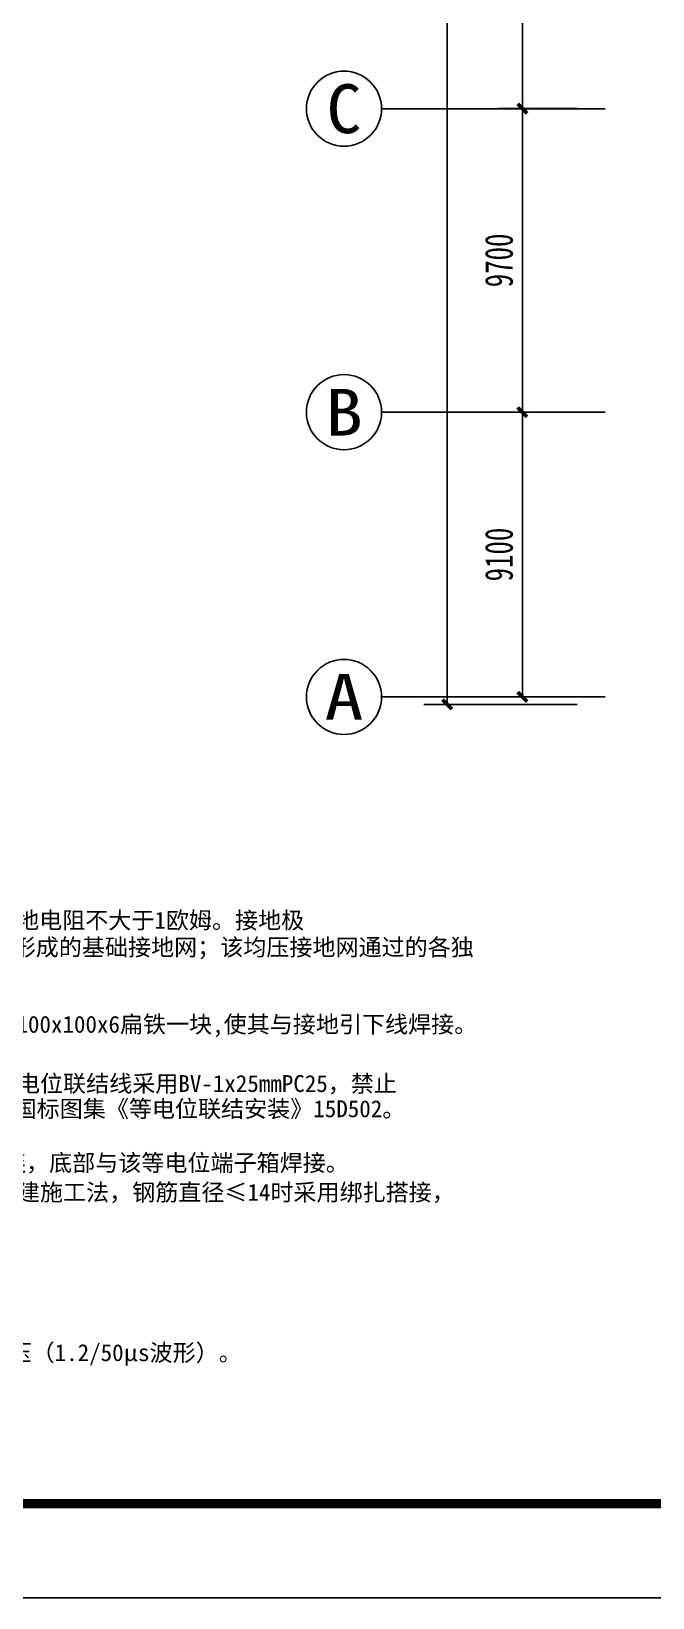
# Model space of a CAD drawing. Header units: millimetres. Extents: x -633009578 to 5705885, y -633235091 to 2571734.
# Drawn here: x 2901897 to 2921749, y 2243684 to 2293743 of the extents above; entities that cross this region are included whole.
import ezdxf
from ezdxf.enums import TextEntityAlignment as Align

# ---------------------------------------------------------------- set-up
doc = ezdxf.new("R2010")
doc.units = ezdxf.units.MM
doc.header["$LTSCALE"] = 1000
doc.header["$MEASUREMENT"] = 0
doc.layers.get('0').update_dxf_attribs({"color": 9})
for name, color, linetype in [('3T_WOOD', 21, 'Continuous'), ('AXIS_TEXT', 7, 'Continuous'), ('C-AXIS(轴号)', 3, 'Continuous'), ('电-强电平面-设备', 4, 'Continuous'), ('设备-箱柜', 3, 'Continuous'), ('院图签、封面151013$0$PUB_TITLE', 153, 'Continuous'), ('院图签、封面151013$0$图签文字', 4, 'Continuous')]:
    doc.layers.add(name, color=color, linetype=linetype)
doc.styles.add('_TCH_AXIS', font='simhei.ttf', dxfattribs={"bigfont": 'GBCBIG'})
doc.styles.add('_TCH_DIM_T3', font='simhei.ttf', dxfattribs={"width": 0.707, "bigfont": 'GBCBIG'})
doc.styles.add('COMPLEX', font='simhei.ttf')
doc.styles.add('宋', font='simhei.ttf', dxfattribs={"width": 0.8})
doc.styles.add('院图签、封面151013$0$-宋体', font='simhei.ttf', dxfattribs={"width": 0.8})
doc.dimstyles.new('_TCH_ARCH&&300', dxfattribs={"dimtxt": 892.5, "dimasz": 300, "dimexe": 750, "dimexo": 900, "dimgap": 300, "dimtad": 1, "dimdec": 0, "dimzin": 0, "dimdsep": 46, "dimtxsty": '_TCH_DIM_T3', "dimblk": 'ARCHTICK', "dimcen": 0.09, "dimclrt": 7, "dimazin": 2, "dimtfac": 1, "dimtdec": 0, "dimtix": 1, "dimtmove": 2, "dimatfit": 3, "dimfxl": 1, "dimtolj": 1, "dimtzin": 0, "dimarcsym": 0})

# ---------------------------------------------------------------- blocks, each defined once
blk = doc.blocks.new('G$C4F4C691F')
at = {"layer": '电-强电平面-设备', "color": 3, "style": '宋'}
for s, p in [('接地系统说明：', (-10, 4284)), ('1. 本工程低压配电系统接地型式采用TN-S系统。本工程防雷接地、电气设备的保护接地共用统一的接地极，要求接地电阻不大于1欧姆。接地极', (-11, 3489)), ('作法为将桩基础或柱下独立基础、墙下条形基础、抗水板的上下两层钢筋中的两根主筋通长连成图中所示之网格形成的基础接地网；该均压接地网通过的各独', (815, 2770)), ('立基础内相应的两根主钢筋（竖向及,底层水平主筋）需与接地网电焊成电气通路，其余钢筋间可绑扎连接。 ', (823, 2122)), ('2. 所有电缆金属桥架至少两处与地下室基础可靠连接，桥架接头处利用BV-1x4mm 的导线连接。', (5, 1409)), ('3. 在部分防雷引下线处做接地电阻测试点(具体位置详细见各单体接地平面图),防雷引下线室外地坪以上500处预埋100x100x6扁铁一块,使其与接地引下线焊接。', (1, 717)), ('4. 凡正常不带电，而当绝缘破坏有可能呈现电压的一切电气设备金属外壳均应可靠接地。', (0, 0)), ('5. 本工程采用总等电位联结，总等电位板由紫铜板制成，应将建筑物内保护干线、设备进线总管等进行联结，总等电位联结线采用BV-1x25mmPC25，禁止', (9, -861)), ('在金属管道上焊接。所有进出地下室的金属管道均与地下室内墙敷设的镀锌扁钢进行等电位联结。具体做法参见国标图集《等电位联结安装》15D502。', (838, -1533)), ('6. 基础联合接地及屋面防雷引下线等利用结构钢筋部分均由结构负责图中各种接地引下线的作法规定如下：', (0, -2267)), ('电井内接地干线采用-40x4热浸镀锌扁钢，通长敷设至各层局部等电位端子箱，H=0.3m，并与楼板内钢筋可靠焊连，底部与该等电位端子箱焊接。', (872, -2972)), ('防雷引下线：通过柱内主钢筋（≥2xΦ16或4xΦ10）与基础钢筋网上下两层主钢筋和桩基主钢筋可靠连接(采用土建施工法，钢筋直径≤14时采用绑扎搭接，', (872, -3757)), ('14＜钢筋直径,＜25时采用焊接连接，25≤钢筋直径时采用套筒连接)', (872, -4624)), ('除柱内引出段钢筋与接闪带焊接外，其他作为引下线的柱内钢筋均采用绑扎法。', (872, -5464)), ('接地线过伸缩缝做法详见国标图集：15D501，15D502。', (870, -6283)), ('所有预埋件需与柱内两根 %%C>=16mm主钢筋电焊连接，并与接地体之间形成电气通路，详15D503。', (872, -7111)), ('7. 防止接触电压:外露引下线在高2.7m以下部分穿不小于3mm厚的交联聚乙烯管，交联聚乙烯管应能耐受100kV冲击电压（1.2/50μs波形）。', (-512, -8028)), ('8. 防止跨步电压:铺设使地面电阻率不小于50kΩ·m的5cm厚的沥青层或15cm厚的砾石层。', (-452, -8946))]:
    blk.add_text(s, height=450, dxfattribs=at).set_placement(p)
blk = doc.blocks.new('_ArchTick')
at = {"color": 0, "linetype": 'ByBlock', "const_width": 0.4}
blk.add_lwpolyline([(-0.5, -0.5), (0.5, 0.5)], dxfattribs=at)
blk = doc.blocks.new('*D310')
at = {"layer": 'C-AXIS(轴号)', "color": 0, "lineweight": -2, "transparency": 16777216}
for p, q in [((1091977, 1598619), (1089481, 1598619)), ((1090231, 1589519), (1090231, 1598619)), ((1091977, 1589519), (1089481, 1589519))]:
    blk.add_line(p, q, dxfattribs=at)
at = {"layer": 'Defpoints', "color": 0, "transparency": 16777216}
for p in [(1090231, 1598619), (1092877, 1598619), (1092877, 1589519)]:
    blk.add_point(p, dxfattribs=at)
at = {"layer": 'C-AXIS(轴号)', "color": 0, "linetype": 'ByBlock', "lineweight": -2, "transparency": 16777216, "xscale": 300, "yscale": 300, "zscale": 300}
for p, rotation in [((1090231, 1598619), 90), ((1090231, 1589519), 270)]:
    blk.add_blockref('_ArchTick', p, dxfattribs=dict(at, rotation=rotation))
at = {"layer": 'C-AXIS(轴号)', "color": 7, "transparency": 16777216, "insert": (1089485, 1594069), "char_height": 892.5, "attachment_point": 5, "rotation": 90, "style": '_TCH_DIM_T3'}
blk.add_mtext('\\A1;9100', dxfattribs=at)
blk = doc.blocks.new('*D311')
at = {"layer": 'C-AXIS(轴号)', "color": 0, "lineweight": -2, "transparency": 16777216}
for p, q in [((1091977, 1608319), (1089481, 1608319)), ((1090231, 1598619), (1090231, 1608319)), ((1091977, 1598619), (1089481, 1598619))]:
    blk.add_line(p, q, dxfattribs=at)
at = {"layer": 'Defpoints', "color": 0, "transparency": 16777216}
for p in [(1090231, 1608319), (1092877, 1608319), (1092877, 1598619)]:
    blk.add_point(p, dxfattribs=at)
at = {"layer": 'C-AXIS(轴号)', "color": 0, "linetype": 'ByBlock', "lineweight": -2, "transparency": 16777216, "xscale": 300, "yscale": 300, "zscale": 300}
for p, rotation in [((1090231, 1608319), 90), ((1090231, 1598619), 270)]:
    blk.add_blockref('_ArchTick', p, dxfattribs=dict(at, rotation=rotation))
at = {"layer": 'C-AXIS(轴号)', "color": 7, "transparency": 16777216, "insert": (1089485, 1603469), "char_height": 892.5, "attachment_point": 5, "rotation": 90, "style": '_TCH_DIM_T3'}
blk.add_mtext('\\A1;9700', dxfattribs=at)
blk = doc.blocks.new('*D312')
at = {"layer": 'C-AXIS(轴号)', "color": 0, "lineweight": -2, "transparency": 16777216}
for p, q in [((1091977, 1618019), (1089481, 1618019)), ((1090231, 1608319), (1090231, 1618019)), ((1091977, 1608319), (1089481, 1608319))]:
    blk.add_line(p, q, dxfattribs=at)
at = {"layer": 'Defpoints', "color": 0, "transparency": 16777216}
for p in [(1090231, 1618019), (1092877, 1618019), (1092877, 1608319)]:
    blk.add_point(p, dxfattribs=at)
at = {"layer": 'C-AXIS(轴号)', "color": 0, "linetype": 'ByBlock', "lineweight": -2, "transparency": 16777216, "xscale": 300, "yscale": 300, "zscale": 300}
for p, rotation in [((1090231, 1618019), 90), ((1090231, 1608319), 270)]:
    blk.add_blockref('_ArchTick', p, dxfattribs=dict(at, rotation=rotation))
at = {"layer": 'C-AXIS(轴号)', "color": 7, "transparency": 16777216, "insert": (1089485, 1613169), "char_height": 892.5, "attachment_point": 5, "rotation": 90, "style": '_TCH_DIM_T3'}
blk.add_mtext('\\A1;9700', dxfattribs=at)
blk = doc.blocks.new('*D325')
at = {"layer": 'C-AXIS(轴号)', "color": 0, "lineweight": -2, "transparency": 16777216}
for p, q in [((1091977, 1725359), (1087081, 1725359)), ((1087831, 1589279), (1087831, 1725359)), ((1091977, 1589279), (1087081, 1589279))]:
    blk.add_line(p, q, dxfattribs=at)
at = {"layer": 'Defpoints', "color": 0, "transparency": 16777216}
for p in [(1087831, 1725359), (1092877, 1725359), (1092877, 1589279)]:
    blk.add_point(p, dxfattribs=at)
at = {"layer": 'C-AXIS(轴号)', "color": 0, "linetype": 'ByBlock', "lineweight": -2, "transparency": 16777216, "xscale": 300, "yscale": 300, "zscale": 300}
for p, rotation in [((1087831, 1725359), 90), ((1087831, 1589279), 270)]:
    blk.add_blockref('_ArchTick', p, dxfattribs=dict(at, rotation=rotation))
at = {"layer": 'C-AXIS(轴号)', "color": 7, "transparency": 16777216, "insert": (1087085, 1657319), "char_height": 892.5, "attachment_point": 5, "rotation": 90, "style": '_TCH_DIM_T3'}
blk.add_mtext('\\A1;136080', dxfattribs=at)
blk = doc.blocks.new('_AXISO')
blk.add_circle((0, 0), 0.5)
at = {"layer": 'AXIS_TEXT', "style": 'COMPLEX', "width": 1.041667}
blk.add_attdef('A', text='', height=0.56, dxfattribs=at).set_placement((-0.25, -0.28), (0.25, -0.28), align=Align.FIT)
blk = doc.blocks.new('建筑图框_A1')
at = {"layer": '院图签、封面151013$0$PUB_TITLE'}
blk.add_lwpolyline([(0, 0), (84100, 0), (84100, 59400), (0, 59400)], close=True, dxfattribs=at)
at = {"layer": '院图签、封面151013$0$PUB_TITLE', "const_width": 100}
blk.add_lwpolyline([(2500, 1000), (83100, 1000), (83100, 58400), (2500, 58400)], close=True, dxfattribs=at)
at = {"layer": '院图签、封面151013$0$图签文字', "color": 6, "style": '院图签、封面151013$0$-宋体'}
for tag, height, width, p in [('工程主持人', 400, 0.8, (79991, 29506)), ('审定', 400, 0.8, (79991, 28706)), ('审核', 400, 0.8, (79991, 27906)), ('专业负责人', 400, 0.8, (79991, 27106)), ('校对', 400, 0.8, (79991, 26306)), ('设计', 400, 0.8, (79991, 25506)), ('方案设计人', 400, 0.8, (79991, 24707)), ('工程编号', 300, 0.7, (81000, 8700)), ('版次', 300, 0.7, (78738, 3006)), ('日期', 300, 0.7, (82038, 3000)), ('图号', 200, 0.7, (82538, 2400)), ('比例', 300, 0.7, (78738, 2200)), ('图号_X施', 300, 0.7, (81538, 2200)), ('图号_总数', 200, 0.7, (82538, 2000))]:
    blk.add_attdef(tag, text='', height=height, dxfattribs=dict(at, width=width)).set_placement(p, align=Align.MIDDLE_CENTER)
at = {"layer": '院图签、封面151013$0$图签文字', "color": 6, "style": '院图签、封面151013$0$-宋体', "width": 0.7}
for tag, p in [('建设单位_001', (80936, 7446)), ('工程名称_001', (80934, 6045)), ('图名_001', (79743, 4060))]:
    blk.add_attdef(tag, p, '', height=300, dxfattribs=at)
blk = doc.blocks.new('负一层平面图9')
at = {"layer": 'C-AXIS(轴号)'}
for p, q in [((1092876.7, 1608318.6), (1085731.4, 1608318.6)), ((1092876.7, 1598618.6), (1085731.4, 1598618.6)), ((1092876.7, 1589518.6), (1085731.4, 1589518.6))]:
    blk.add_line(p, q, dxfattribs=at)
ref = blk.add_blockref('_AXISO', (1084531.4, 1608318.6), dxfattribs=dict(at, xscale=2400, yscale=2400, zscale=2400))
ref.add_attrib('A', 'C', dxfattribs={"layer": 'AXIS_TEXT', "height": 1562.4, "style": '_TCH_AXIS'}).set_placement((1083973.4, 1607537.4), (1085089.4, 1607537.4), align=Align.FIT)
ref = blk.add_blockref('_AXISO', (1084531.4, 1598618.6), dxfattribs=dict(at, xscale=2400, yscale=2400, zscale=2400))
ref.add_attrib('A', 'B', dxfattribs={"layer": 'AXIS_TEXT', "height": 1492.3, "style": '_TCH_AXIS'}).set_placement((1083927.4, 1597872.4), (1085135.4, 1597872.4), align=Align.FIT)
ref = blk.add_blockref('_AXISO', (1084531.4, 1589518.6), dxfattribs=dict(at, xscale=2400, yscale=2400, zscale=2400))
ref.add_attrib('A', 'A', dxfattribs={"layer": 'AXIS_TEXT', "height": 1457.8, "style": '_TCH_AXIS'}).set_placement((1083906.6, 1588789.7), (1085156.2, 1588789.7), align=Align.FIT)
for p1, p2, distance, picture, middle in [((1092876.7, 1589278.6), (1092876.7, 1725358.6), 5045.3, '*D325', (1087085.2, 1657318.6)), ((1092876.7, 1608318.6), (1092876.7, 1618018.6), 2645.3, '*D312', (1089485.2, 1613168.6)), ((1092876.7, 1598618.6), (1092876.7, 1608318.6), 2645.3, '*D311', (1089485.2, 1603468.6)), ((1092876.7, 1589518.6), (1092876.7, 1598618.6), 2645.3, '*D310', (1089485.2, 1594068.6))]:
    dim = blk.add_aligned_dim(p1=p1, p2=p2, distance=distance, dimstyle='_TCH_ARCH&&300', dxfattribs=at)
    dim.commit()
    dim.dimension.update_dxf_attribs({"geometry": picture, "text_midpoint": middle})

msp = doc.modelspace()

# ---------------------------------------------------------------- block references
at = {"xscale": 1.2, "yscale": 1.2, "zscale": 1.2}
msp.add_blockref('G$C4F4C691F', (2864233.4, 2260878.2), dxfattribs=at)
at = {"layer": '3T_WOOD'}
msp.add_blockref('负一层平面图9', (1827355.3, 682952.1), dxfattribs=at)
at = {"layer": '设备-箱柜', "xscale": 3, "yscale": 3}
msp.add_blockref('建筑图框_A1', (2725055.4, 2243683.8, 0), dxfattribs=at)

doc.saveas('drawing.dxf')
